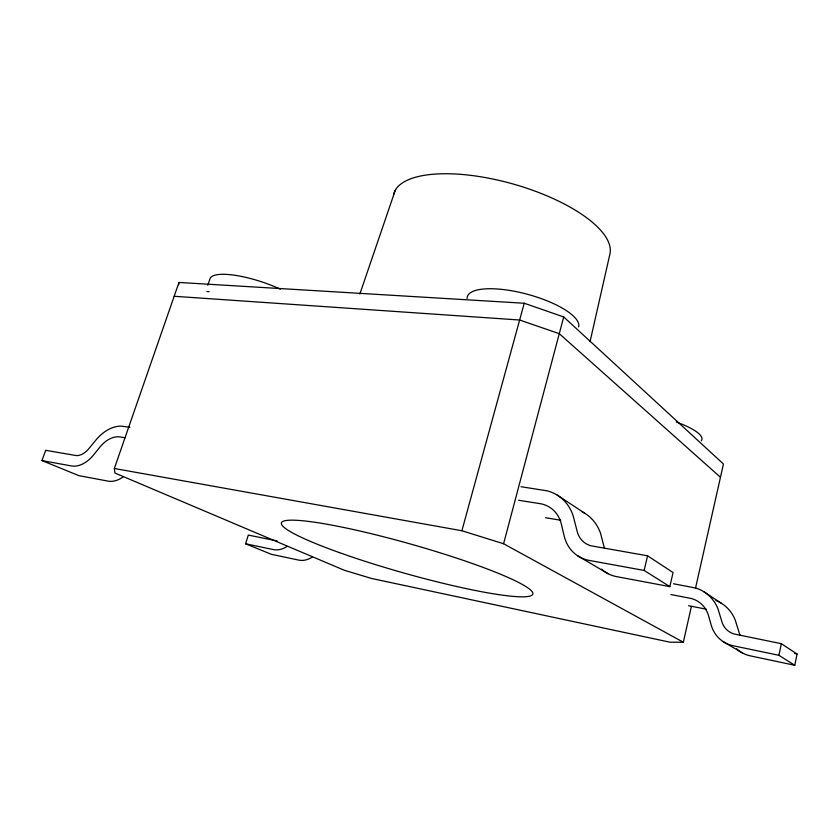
<?xml version="1.0" encoding="UTF-8"?>
<svg xmlns="http://www.w3.org/2000/svg" width="839" height="839" viewBox="0 0 839 839"><rect width="100%" height="100%" fill="white"/><g stroke="black" fill="none" stroke-linecap="round" stroke-linejoin="round"><path stroke-width="1.26" d="M178.697 284.746L178.969 282.46L524.228 303.246L563.703 316.943L723.449 464.019L695.437 588.538M736.621 648.778A29.701 28.883 -65.1 0 0 750.056 655.804L794.774 665.285L797.05 654.021L781.319 643.691L733.915 633.938A19.108 18.416 -62.7 0 1 722.369 623.188L718.006 608.936A38.091 35.783 -68.2 0 0 695.332 587.961L673.476 583.755M794.774 665.285L778.928 655.311L781.319 643.691M178.969 282.46L114.345 468.487L114.912 473.028L344.368 570.279L371.541 578.459L669.962 642.202L683.345 642.244L691.399 606.44M590.058 341.609L609.733 254.836A112.195 41.845 15.8 0 0 511.842 183.647A112.195 41.845 15.8 0 0 393.596 194.627M601.521 569.157A37.398 33.675 -58.1 0 0 616.518 576.613L669.826 586.629L673.067 572.555L647.572 555.806L590.845 545.759A24.279 21.499 -57.7 0 1 577.578 532.954L573.1 515.555A48.096 41.363 -61.5 0 0 547.238 490.857L521.019 486.704M669.826 586.629L644.121 570.436L647.572 555.806M683.345 642.244L503.589 543.745L563.703 316.943M114.345 468.487L461.89 530.751L524.228 303.246M312.255 557.086A23.974 18.238 -65 0 1 298.747 560.106L271.27 554.285L245.565 543.777L248.323 535.083L274.689 540.452M207.799 285.25L209.855 279.23A50.728 13.497 18.5 0 1 280.362 289.161M359.847 294.049L395.368 190.044M123.06 476.972A28.725 19.171 -62.8 0 1 108.116 481.135L78.814 475.629L41.95 460.569L45.673 450.302L76.307 455.587A18.468 11.987 -62.5 0 0 88.011 449.652L97.251 438.44A38.468 25.61 -63.1 0 1 121.393 426.149L129.867 427.303M174.166 296.272L519.635 320.016L559.267 333.66L720.46 477.286M275.947 540.715L277.122 540.882M125.053 437.748L120.019 436.951A26.984 17.965 -63.1 0 0 99.904 447.114L93.769 454.717A29.638 19.245 -62.5 0 1 71.472 465.949L41.95 460.569M518.607 500.254L540.127 503.673A33.738 29.008 -61.5 0 1 561.417 524.312L564.165 535.974A38.972 34.504 -57.7 0 0 589.209 560.421L644.121 570.436M545.486 517.715L560.725 520.232M670.875 594.557L689.805 598.186A26.722 25.097 -68.2 0 1 708.515 615.679L711.241 625.223A30.676 29.564 -62.7 0 0 733.045 645.726L778.928 655.311M688.536 605.727L706.396 609.208M794.512 653.497L797.05 654.021M245.565 543.777L273.357 549.587A24.604 18.406 -64.6 0 0 287.085 546.42M461.89 530.751L503.589 543.745M577.84 555.911L608.023 573.687M723.396 641.762L742.84 653.214M557.264 495.125L584.94 513.374M703.952 591.789L721.435 603.304M604.363 547.919L600.514 533.216A46.208 40.44 -62.1 0 0 581.826 511.643M206.876 291.5A51.557 12.879 18.4 0 1 209.121 291.678M467.113 298.464A57.671 18.154 15.2 0 1 525.036 293.65A57.671 18.154 15.2 0 1 578.669 326.874M676.276 422.017A47.854 12.071 13.5 0 1 701.32 440.811M715.929 600.535A36.916 34.997 -70.3 0 1 735.226 620.031L739.547 633.885A18.5 17.997 -65.1 0 0 740.197 635.354M339.365 552.597A130.695 14.861 15.8 0 0 532.765 594.274A130.695 14.861 15.8 0 0 349.087 528.612A130.695 14.861 15.8 0 0 339.365 552.597"/></g></svg>
